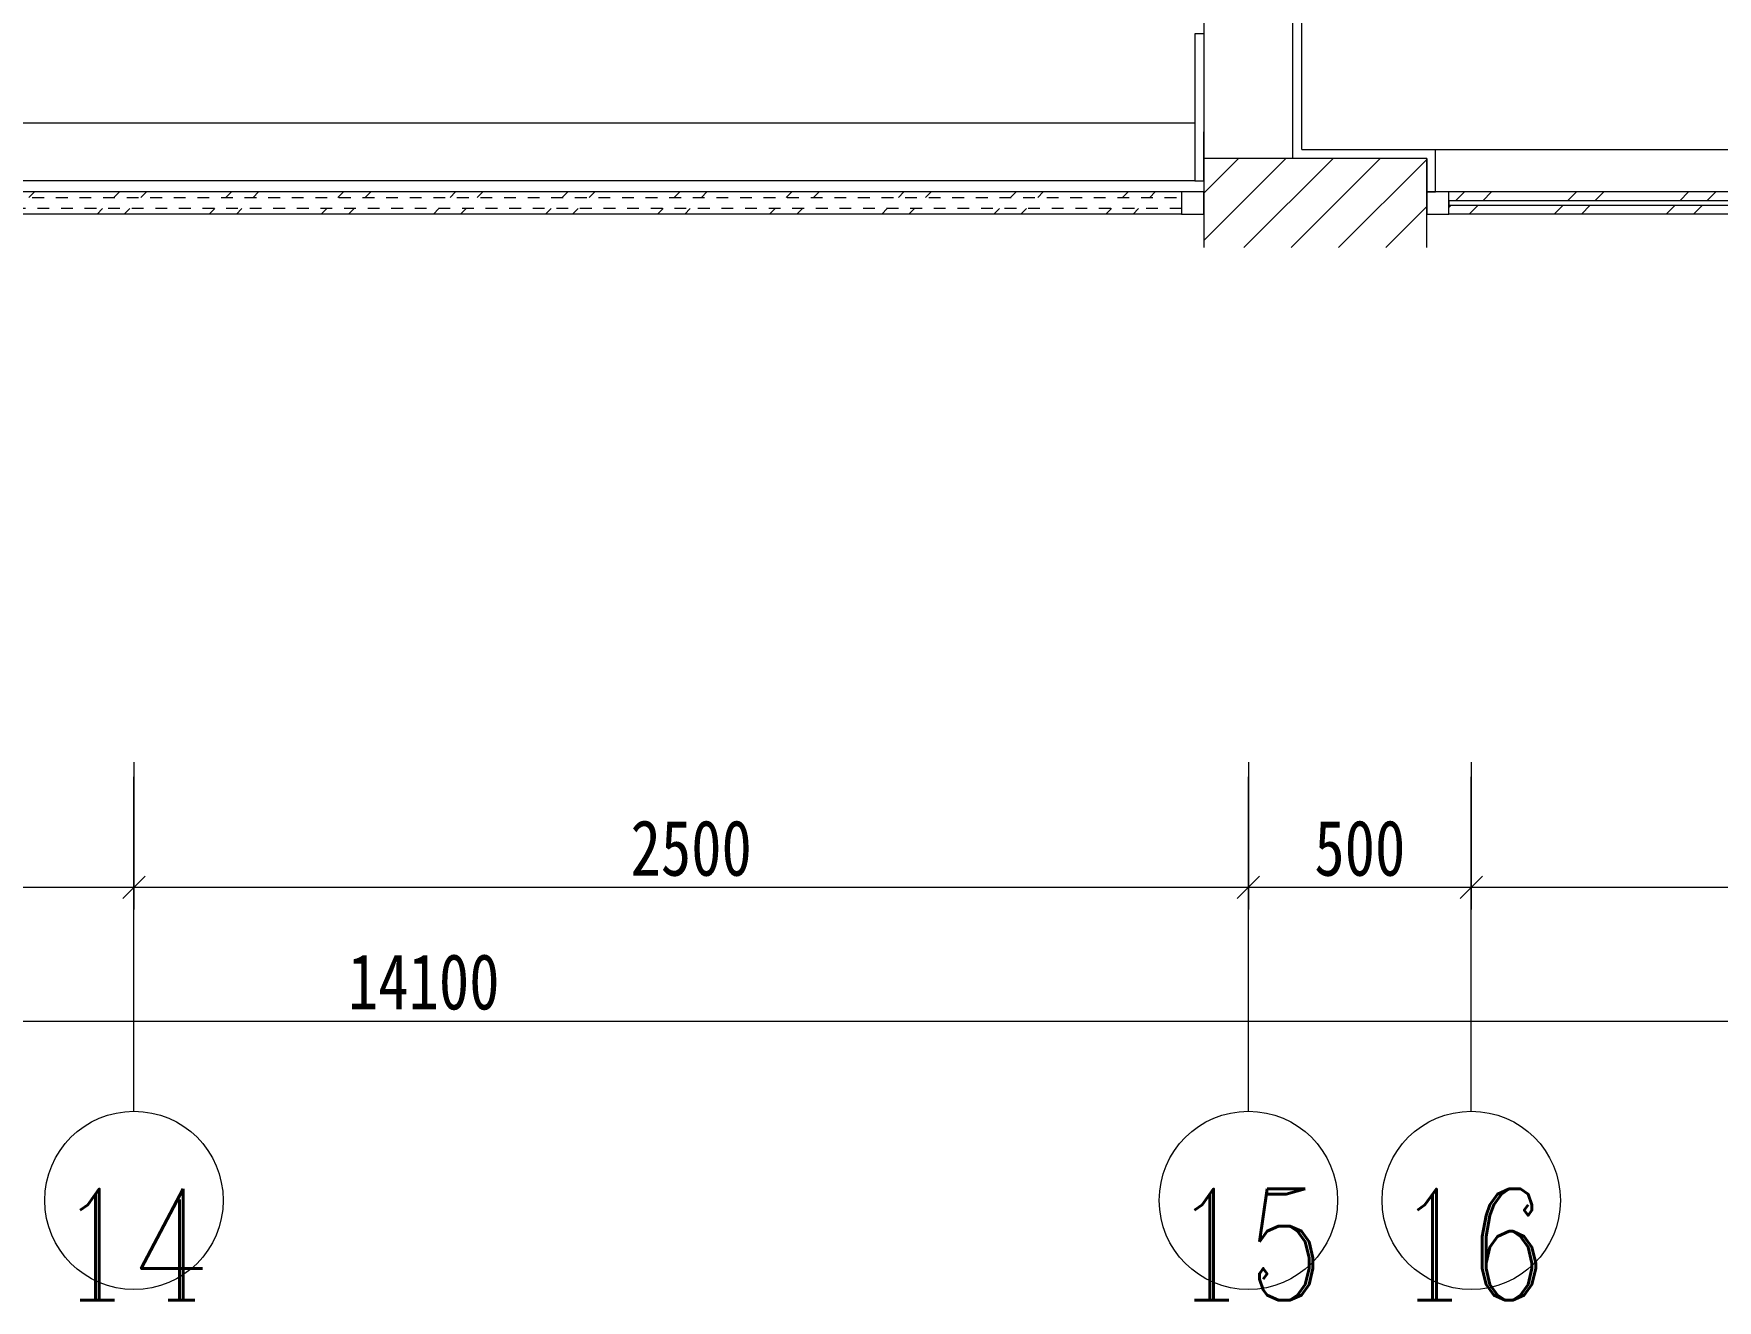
# Model space of a CAD drawing. Header units: millimetres. Extents: x 2743 to 23161, y 1473 to 16816.
# Drawn here: x 12065 to 15842, y 1473 to 4315 of the extents above; entities that cross this region are included whole.
import ezdxf

# ---------------------------------------------------------------- set-up
doc = ezdxf.new("R2010")
doc.units = ezdxf.units.MM
doc.linetypes.add('JZ-I-虚线', pattern=[52.92, 26.46, -26.46])
for name, color, linetype, lineweight, true_color in [('A-ANNO-DIMS-1', 7, 'Continuous', 13, 0x008000), ('A-GENM-9', 7, 'Continuous', 9, 0xff8080), ('A-GLAZ', 4, 'Continuous', 18, 0x00ffff), ('A-GLAZ-1', 4, 'JZ-I-虚线', 9, 0x00ffff), ('A-GLAZ-CURT', 7, 'Continuous', 9, 0x00c8c8), ('A-GLAZ-CWMG', 7, 'Continuous', 9, 0x00c8c8), ('A-GLAZ-CWMG-1', 9, 'Continuous', 5, 0x808080), ('A-新建墙体', 7, 'Continuous', 18, 0x848400), ('A-新建墙体-2', 9, 'Continuous', 5, 0x808080), ('A-新建墙体-3', 7, 'Continuous', 9, 0xff8080), ('S-GRID-1', 7, 'Continuous', 13, 0xc0c0c0), ('S-GRID-IDEN', 7, 'Continuous', 5, 0xc0c0c0), ('S-GRID-IDEN-1', 7, 'Continuous', 5, 0x008000)]:
    doc.layers.add(name, color=color, linetype=linetype, lineweight=lineweight, true_color=true_color)
doc.styles.add('Complex', font='complex_.ttf', dxfattribs={"width": 0.8, "height": 250})
doc.styles.add('宋体', font='', dxfattribs={"width": 0.8, "height": 125})
doc.styles.get('宋体').set_extended_font_data('SimSun')
doc.dimstyles.new('轴网尺寸标注', dxfattribs={"dimscale": 304.8, "dimtxt": 157.261586, "dimasz": 0.164042, "dimexe": 0.164042, "dimexo": 0.0625, "dimgap": 0.082021, "dimtad": 1, "dimdec": 0, "dimzin": 0, "dimdsep": 46, "dimtxsty": '宋体', "dimblk1": 'OBLIQUE', "dimblk2": 'OBLIQUE', "dimsah": 1, "dimcen": 0.09, "dimdle": 0.164042, "dimazin": 0, "dimtfac": 1, "dimtdec": 4, "dimtix": 1, "dimtmove": 0, "dimatfit": 3, "dimfxl": 0.984252, "dimfxlon": 1, "dimtvp": 1, "dimtolj": 1, "dimtzin": 0, "dimlwd": 13, "dimlwe": 13, "dimarcsym": 2})
pattern_1 = [(45, (0, 0), (-125.7236, 125.7236), []), (45, (0, 190.5), (-125.7236, 125.7236), [])]

# ---------------------------------------------------------------- blocks, each defined once
blk = doc.blocks.new('系统嵌板 - JZ-A-窗-14582087-02平面布置及立面索引')
at = {"layer": 'A-GLAZ-CURT'}
for p, q in [((925, 5), (-925, 5)), ((-925, 5), (-925, -5)), ((925, -5), (925, 5)), ((-925, -5), (925, -5))]:
    blk.add_line(p, q, dxfattribs=at)
blk = doc.blocks.new('矩形竖梃 - 矩形竖梃-14576898-02平面布置及立面索引')
at = {"layer": 'A-GLAZ-CWMG'}
for p, q in [((0, 25), (-50, 25)), ((-50, 25), (-50, -25)), ((0, -25), (0, 25)), ((-50, -25), (0, -25))]:
    blk.add_line(p, q, dxfattribs=at)
blk = doc.blocks.new('矩形竖梃 - 矩形竖梃-14582121-02平面布置及立面索引')
at = {"layer": 'A-GLAZ-CWMG-1'}
h = blk.add_hatch(dxfattribs=at)
h.set_pattern_fill('FP_2', color=256, style=0, pattern_type=2)
h.set_pattern_definition(pattern_1)
h.paths.add_polyline_path([(9463.4, 1925), (9463.4, 1945), (7613.4, 1945), (7613.4, 1925), (8888.2, 1925)], flags=0)
h.paths.add_polyline_path([(8888.2, 1955), (9463.4, 1955), (9463.4, 1975), (7613.4, 1975), (7613.4, 1955)], flags=0)
at = {"layer": 'A-GLAZ-CWMG'}
for p, q in [((9463.4, 1975), (7613.4, 1975)), ((9463.4, 1925), (7613.4, 1925))]:
    blk.add_line(p, q, dxfattribs=at)
blk = doc.blocks.new('窗嵌板_四扇推拉无框铝窗 - 窗嵌板_四扇推拉无框铝窗-14627497-02平面布置及立面索引')
at = {"layer": 'A-GLAZ-1'}
for p, q in [((-3300, 12.5), (3300, 12.5)), ((3300, 12.5), (3300, -12.5)), ((3300, -12.5), (-3300, -12.5))]:
    blk.add_line(p, q, dxfattribs=at)
blk = doc.blocks.new('矩形竖梃 - 矩形竖梃-14627509-02平面布置及立面索引')
at = {"layer": 'A-GLAZ-CWMG'}
for p, q in [((-50, 25), (0, 25)), ((-50, 12.5), (-50, 25)), ((0, 25), (0, -25)), ((-50, -25), (-50, -12.5)), ((0, -25), (-50, -25))]:
    blk.add_line(p, q, dxfattribs=at)
blk = doc.blocks.new('矩形竖梃 - 矩形竖梃-14627496-02平面布置及立面索引')
at = {"layer": 'A-GLAZ-CWMG-1'}
h = blk.add_hatch(dxfattribs=at)
h.set_pattern_fill('FP_2', color=256, style=0, pattern_type=2)
h.set_pattern_definition(pattern_1)
h.paths.add_polyline_path([(7013.4, 1925), (7013.4, 1937.5), (413.4, 1937.5), (413.4, 1925), (5312.9, 1925)], flags=0)
h.paths.add_polyline_path([(1737.6, 1962.5), (7013.4, 1962.5), (7013.4, 1975), (413.4, 1975), (413.4, 1962.5), (843.8, 1962.5)], flags=0)
at = {"layer": 'A-GLAZ-CWMG'}
for p, q in [((7013.4, 1975), (413.4, 1975)), ((7013.4, 1925), (413.4, 1925))]:
    blk.add_line(p, q, dxfattribs=at)
blk = doc.blocks.new('轴网 - LH-A-单圈轴号-6094658-02平面布置及立面索引')
at = {"layer": 'S-GRID-IDEN'}
blk.add_circle((0, 0), 4, dxfattribs=at)
blk = doc.blocks.new('_Oblique')
at = {"color": 0, "linetype": 'ByBlock', "lineweight": -2}
blk.add_line((-0.5, -0.5), (0.5, 0.5), dxfattribs=at)
blk = doc.blocks.new('*D167')
at = {"layer": 'A-ANNO-DIMS-1', "color": 0, "lineweight": 13, "transparency": 16777216}
for p, q in [((9290.1, 2680.5), (9290.1, 2349.6)), ((12290.1, 2680.5), (12290.1, 2349.6)), ((9240.1, 2399.6), (12340.1, 2399.6))]:
    blk.add_line(p, q, dxfattribs=at)
at = {"layer": 'Defpoints', "color": 0, "transparency": 16777216}
for p in [(9290.1, 2699.6), (12290.1, 2699.6), (12290.1, 2399.6)]:
    blk.add_point(p, dxfattribs=at)
at = {"layer": 'A-ANNO-DIMS-1', "color": 0, "lineweight": 13, "transparency": 16777216, "xscale": 50, "yscale": 50, "zscale": 50, "rotation": 180}
blk.add_blockref('_Oblique', (9290.1, 2399.6), dxfattribs=at)
at = {"layer": 'A-ANNO-DIMS-1', "color": 0, "lineweight": 13, "transparency": 16777216, "xscale": 50, "yscale": 50, "zscale": 50}
blk.add_blockref('_Oblique', (12290.1, 2399.6), dxfattribs=at)
at = {"layer": 'A-ANNO-DIMS-1', "color": 0, "transparency": 16777216, "insert": (10790.1, 2487.1), "char_height": 125, "attachment_point": 5, "style": '宋体'}
blk.add_mtext('\\A1;3000', dxfattribs=at)
blk = doc.blocks.new('*D168')
at = {"layer": 'A-ANNO-DIMS-1', "color": 0, "lineweight": 13, "transparency": 16777216}
for p, q in [((12290.1, 2680.5), (12290.1, 2349.6)), ((14790.1, 2680.5), (14790.1, 2349.6)), ((12240.1, 2399.6), (14840.1, 2399.6))]:
    blk.add_line(p, q, dxfattribs=at)
at = {"layer": 'Defpoints', "color": 0, "transparency": 16777216}
for p in [(12290.1, 2699.6), (14790.1, 2699.6), (14790.1, 2399.6)]:
    blk.add_point(p, dxfattribs=at)
at = {"layer": 'A-ANNO-DIMS-1', "color": 0, "lineweight": 13, "transparency": 16777216, "xscale": 50, "yscale": 50, "zscale": 50, "rotation": 180}
blk.add_blockref('_Oblique', (12290.1, 2399.6), dxfattribs=at)
at = {"layer": 'A-ANNO-DIMS-1', "color": 0, "lineweight": 13, "transparency": 16777216, "xscale": 50, "yscale": 50, "zscale": 50}
blk.add_blockref('_Oblique', (14790.1, 2399.6), dxfattribs=at)
at = {"layer": 'A-ANNO-DIMS-1', "color": 0, "transparency": 16777216, "insert": (13540.1, 2487.1), "char_height": 125, "attachment_point": 5, "style": '宋体'}
blk.add_mtext('\\A1;2500', dxfattribs=at)
blk = doc.blocks.new('*D169')
at = {"layer": 'A-ANNO-DIMS-1', "color": 0, "lineweight": 13, "transparency": 16777216}
for p, q in [((14790.1, 2680.5), (14790.1, 2349.6)), ((15290.1, 2680.5), (15290.1, 2349.6)), ((14740.1, 2399.6), (15340.1, 2399.6))]:
    blk.add_line(p, q, dxfattribs=at)
at = {"layer": 'Defpoints', "color": 0, "transparency": 16777216}
for p in [(14790.1, 2699.6), (15290.1, 2699.6), (15290.1, 2399.6)]:
    blk.add_point(p, dxfattribs=at)
at = {"layer": 'A-ANNO-DIMS-1', "color": 0, "lineweight": 13, "transparency": 16777216, "xscale": 50, "yscale": 50, "zscale": 50, "rotation": 180}
blk.add_blockref('_Oblique', (14790.1, 2399.6), dxfattribs=at)
at = {"layer": 'A-ANNO-DIMS-1', "color": 0, "lineweight": 13, "transparency": 16777216, "xscale": 50, "yscale": 50, "zscale": 50}
blk.add_blockref('_Oblique', (15290.1, 2399.6), dxfattribs=at)
at = {"layer": 'A-ANNO-DIMS-1', "color": 0, "transparency": 16777216, "insert": (15040.1, 2487.1), "char_height": 125, "attachment_point": 5, "style": '宋体'}
blk.add_mtext('\\A1;500', dxfattribs=at)
blk = doc.blocks.new('*D170')
at = {"layer": 'A-ANNO-DIMS-1', "color": 0, "lineweight": 13, "transparency": 16777216}
for p, q in [((15290.1, 2680.5), (15290.1, 2349.6)), ((16990.1, 2680.5), (16990.1, 2349.6)), ((15240.1, 2399.6), (17040.1, 2399.6))]:
    blk.add_line(p, q, dxfattribs=at)
at = {"layer": 'Defpoints', "color": 0, "transparency": 16777216}
for p in [(15290.1, 2699.6), (16990.1, 2699.6), (16990.1, 2399.6)]:
    blk.add_point(p, dxfattribs=at)
at = {"layer": 'A-ANNO-DIMS-1', "color": 0, "lineweight": 13, "transparency": 16777216, "xscale": 50, "yscale": 50, "zscale": 50, "rotation": 180}
blk.add_blockref('_Oblique', (15290.1, 2399.6), dxfattribs=at)
at = {"layer": 'A-ANNO-DIMS-1', "color": 0, "lineweight": 13, "transparency": 16777216, "xscale": 50, "yscale": 50, "zscale": 50}
blk.add_blockref('_Oblique', (16990.1, 2399.6), dxfattribs=at)
at = {"layer": 'A-ANNO-DIMS-1', "color": 0, "transparency": 16777216, "insert": (16140.1, 2487.1), "char_height": 125, "attachment_point": 5, "style": '宋体'}
blk.add_mtext('\\A1;1700', dxfattribs=at)
blk = doc.blocks.new('*D173')
at = {"layer": 'A-ANNO-DIMS-1', "color": 0, "lineweight": 13, "transparency": 16777216}
for p, q in [((5890.1, 2380.5), (5890.1, 2049.6)), ((19990.1, 2380.5), (19990.1, 2049.6)), ((5840.1, 2099.6), (20040.1, 2099.6))]:
    blk.add_line(p, q, dxfattribs=at)
at = {"layer": 'Defpoints', "color": 0, "transparency": 16777216}
for p in [(5890.1, 2399.6), (19990.1, 2399.6), (19990.1, 2099.6)]:
    blk.add_point(p, dxfattribs=at)
at = {"layer": 'A-ANNO-DIMS-1', "color": 0, "lineweight": 13, "transparency": 16777216, "xscale": 50, "yscale": 50, "zscale": 50, "rotation": 180}
blk.add_blockref('_Oblique', (5890.1, 2099.6), dxfattribs=at)
at = {"layer": 'A-ANNO-DIMS-1', "color": 0, "lineweight": 13, "transparency": 16777216, "xscale": 50, "yscale": 50, "zscale": 50}
blk.add_blockref('_Oblique', (19990.1, 2099.6), dxfattribs=at)
at = {"layer": 'A-ANNO-DIMS-1', "color": 0, "transparency": 16777216, "insert": (12940.1, 2187.1), "char_height": 125, "attachment_point": 5, "style": '宋体'}
blk.add_mtext('\\A1;14100', dxfattribs=at)

msp = doc.modelspace()

# ---------------------------------------------------------------- hatches: boundary and pattern name
at = {"layer": 'A-新建墙体-2'}
h = msp.add_hatch(dxfattribs=at)
h.set_pattern_fill('FP_1', color=256, style=0, pattern_type=2)
h.set_pattern_definition([(45, (7626.65, 1984.6), (-53.033, 53.033), [])])
h.paths.add_polyline_path([(7690.1, 3834.6), (7990.1, 3834.6), (7990.1, 4034.6), (7690.1, 4034.6)], flags=0)
h.paths.add_polyline_path([(20090.1, 3834.6), (20090.1, 4034.6), (19390.1, 4034.6), (19390.1, 3834.6)], flags=0)
h.paths.add_polyline_path([(14690.1, 3834.6), (15190.1, 3834.6), (15190.1, 4034.6), (14690.1, 4034.6)], flags=0)
h.paths.add_polyline_path([(18690.1, 3834.6), (18690.1, 4034.6), (17890.1, 4034.6), (17890.1, 3834.6), (18302.5, 3834.6)], flags=0)

# ---------------------------------------------------------------- linework, layer by layer
at = {"layer": 'A-GENM-9'}
for p, q in [((8010.1, 4114.6), (14670.1, 4114.6)), ((14670.1, 3984.6), (8010.1, 3984.6))]:
    msp.add_line(p, q, dxfattribs=at)
at = {"layer": 'A-新建墙体'}
for p, q in [((14690.1, 9034.6), (14690.1, 3834.6)), ((14890.1, 4034.6), (14890.1, 9034.6)), ((15190.1, 4034.6), (14690.1, 4034.6)), ((15190.1, 3834.6), (15190.1, 4034.6))]:
    msp.add_line(p, q, dxfattribs=at)
at = {"layer": 'A-新建墙体-3'}
for p, q in [((14910.1, 4054.6), (14910.1, 8814.6)), ((14690.1, 4314.6), (14670.1, 4314.6)), ((14670.1, 4314.6), (14670.1, 4114.6)), ((7910.1, 4114.6), (14670.1, 4114.6)), ((14670.1, 4114.6), (14670.1, 3984.6)), ((14690.1, 3984.6), (14690.1, 4094.6)), ((14910.1, 4054.6), (18170.1, 4054.6)), ((15210.1, 4034.6), (15210.1, 4054.6)), ((15190.1, 4034.6), (15190.1, 3959.6)), ((15210.1, 3959.6), (15210.1, 4034.6)), ((14670.1, 3984.6), (14690.1, 3984.6)), ((15190.1, 3959.6), (15210.1, 3959.6))]:
    msp.add_line(p, q, dxfattribs=at)
at = {"layer": 'S-GRID-1'}
for p, q in [((12290.1, 1897.3), (12290.1, 2647.3)), ((14790.1, 1897.3), (14790.1, 2647.3)), ((15290.1, 1897.3), (15290.1, 2647.3))]:
    msp.add_line(p, q, dxfattribs=at)

# ---------------------------------------------------------------- block references
at = {"layer": 'A-GLAZ'}
msp.add_blockref('窗嵌板_四扇推拉无框铝窗 - 窗嵌板_四扇推拉无框铝窗-14627497-02平面布置及立面索引', (11340.1, 3934.6), dxfattribs=at)
at = {"layer": 'A-GLAZ-CURT'}
msp.add_blockref('系统嵌板 - JZ-A-窗-14582087-02平面布置及立面索引', (16165.1, 3934.6), dxfattribs=at)
at = {"layer": 'A-GLAZ-CWMG'}
for name in ['矩形竖梃 - 矩形竖梃-14627496-02平面布置及立面索引', '矩形竖梃 - 矩形竖梃-14582121-02平面布置及立面索引']:
    msp.add_blockref(name, (7626.6, 1984.6), dxfattribs=at)
at = {"layer": 'A-GLAZ-CWMG', "extrusion": (0, 0, -1), "rotation": 180}
msp.add_blockref('矩形竖梃 - 矩形竖梃-14627509-02平面布置及立面索引', (-14690.1, 3934.6), dxfattribs=at)
at = {"layer": 'A-GLAZ-CWMG', "rotation": 180}
msp.add_blockref('矩形竖梃 - 矩形竖梃-14576898-02平面布置及立面索引', (15190.1, 3934.6), dxfattribs=at)
at = {"layer": 'S-GRID-IDEN', "xscale": 49.99999999999998, "yscale": 49.99999999999998, "zscale": 49.99999999999998}
for p in [(12290.1, 1697.3), (14790.1, 1697.3), (15290.1, 1697.3)]:
    msp.add_blockref('轴网 - LH-A-单圈轴号-6094658-02平面布置及立面索引', p, dxfattribs=at)

# ---------------------------------------------------------------- texts
at = {"layer": 'S-GRID-IDEN-1', "char_height": 250, "attachment_point": 5, "line_spacing_factor": 1.133249, "style": 'Complex'}
for s, insert, width in [('\\pxqc,t1.92,3.84,5.76,7.68,9.6,11.52,13.44,15.36,17.28,19.2,21.12,23.04,24.96,26.88,28.8,30.72,32.64,34.56,36.48,38.4,40.32,42.24,44.16,46.08,48,49.92,51.84,53.76,55.68,57.6,59.52,61.44;{14}', (12289.3, 1598.1), 349.2), ('\\pxqc,t1.92,3.84,5.76,7.68,9.6,11.52,13.44,15.36,17.28,19.2,21.12,23.04,24.96,26.88,28.8,30.72,32.64,34.56,36.48,38.4,40.32,42.24,44.16,46.08,48,49.92,51.84,53.76,55.68,57.6,59.52,61.44;{15}', (14789.1, 1598.1), 338.8), ('\\pxqc,t1.92,3.84,5.76,7.68,9.6,11.52,13.44,15.36,17.28,19.2,21.12,23.04,24.96,26.88,28.8,30.72,32.64,34.56,36.48,38.4,40.32,42.24,44.16,46.08,48,49.92,51.84,53.76,55.68,57.6,59.52,61.44;{16}', (15289.1, 1598.1), 338.8)]:
    msp.add_mtext(s, dxfattribs=dict(at, insert=insert, width=width))

# ---------------------------------------------------------------- dimensions: what is measured, and where the dimension line sits
at = {"layer": 'A-ANNO-DIMS-1'}
for base, p1, p2, override, picture, middle in [((12290.1, 2399.6), (9290.1, 2699.6), (12290.1, 2699.6), {"dimpost": '<>', "dimfxl": 3000}, '*D167', (10790.1, 2487.1)), ((14790.1, 2399.6), (12290.1, 2699.6), (14790.1, 2699.6), {"dimpost": '<>', "dimfxl": 2500}, '*D168', (13540.1, 2487.1)), ((15290.1, 2399.6), (14790.1, 2699.6), (15290.1, 2699.6), {"dimpost": '<>', "dimfxl": 500}, '*D169', (15040.1, 2487.1)), ((16990.1, 2399.6), (15290.1, 2699.6), (16990.1, 2699.6), {"dimpost": '<>', "dimfxl": 1700}, '*D170', (16140.1, 2487.1)), ((19990.1, 2099.6), (5890.1, 2399.6), (19990.1, 2399.6), {"dimpost": '<>', "dimfxl": 14100}, '*D173', (12940.1, 2187.1))]:
    dim = msp.add_linear_dim(base=base, p1=p1, p2=p2, dimstyle='轴网尺寸标注', override=override, dxfattribs=at)
    dim.commit()
    dim.dimension.update_dxf_attribs({"geometry": picture, "text_midpoint": middle})

doc.saveas('drawing.dxf')
